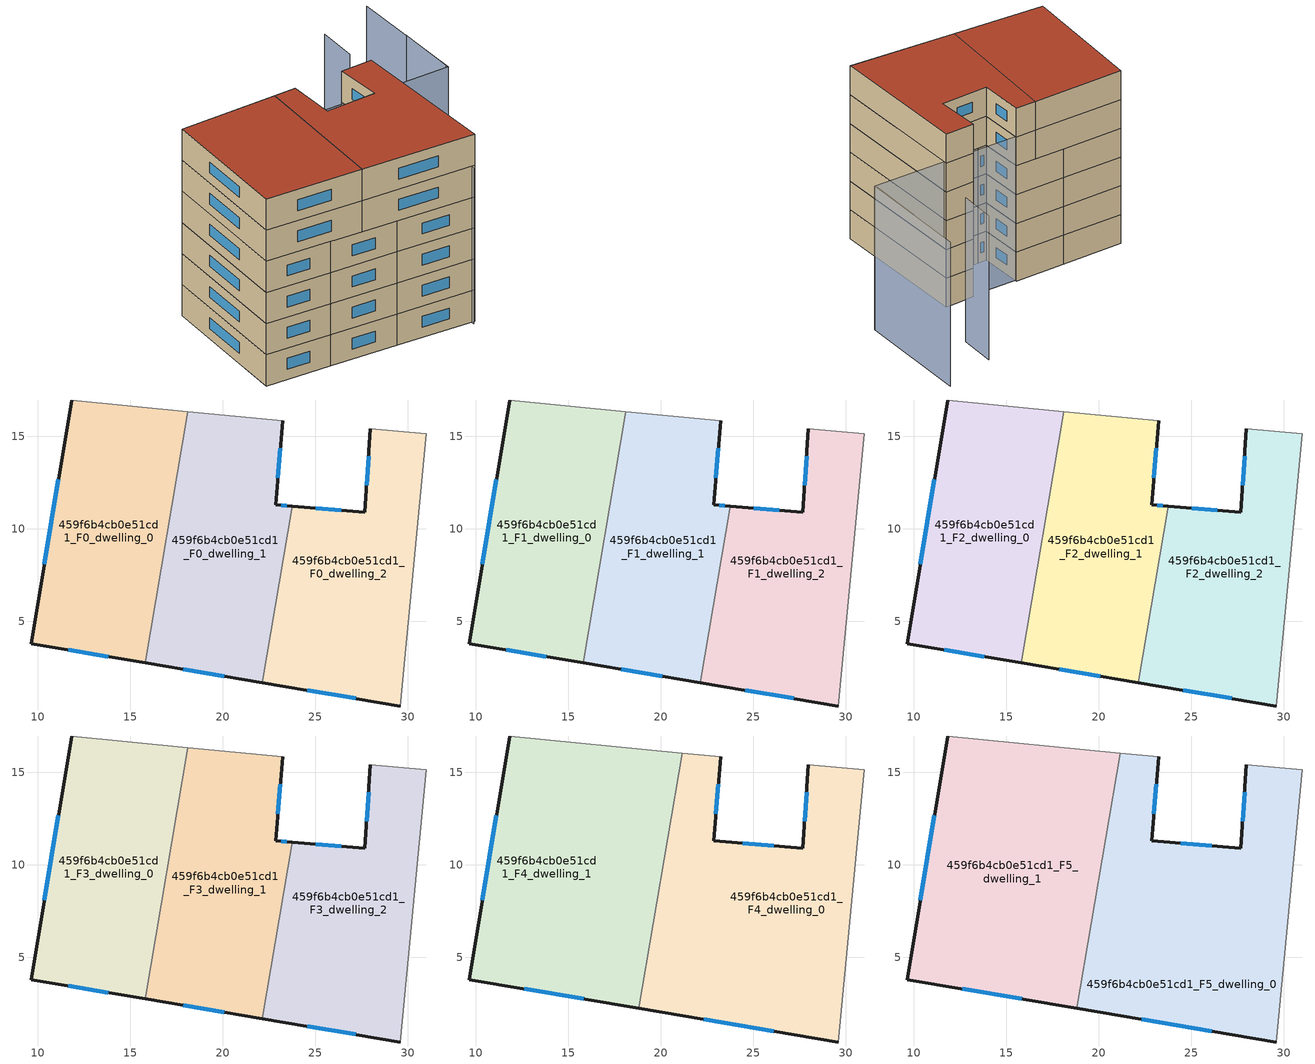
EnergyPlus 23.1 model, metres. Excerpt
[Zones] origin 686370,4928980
459f6b4cb0e51cd1_F0_dwelling_0
 floor ground (EU_floor_Construction): 18.1,16.33 15.8,2.75 9.65,3.79 11.83,16.95 z0
 wall outside (EU_wall_Construction): 11.83,16.95 9.65,3.79 15.8,2.75 z0:3
 wall adiabatic (EU_wall_Construction): 18.1,16.33 11.83,16.95 z0:3
 wall to 459f6b4cb0e51cd1_F0_dwelling_1 (EU_wall_Construction): 15.8,2.75 18.1,16.33 z0:3
 window (EU_Window_Construction): 11.65,3.45 13.8,3.09 / 11.12,12.67 10.36,8.07 z0.98:2.02
459f6b4cb0e51cd1_F0_dwelling_1
 floor ground (EU_floor_Construction): 23.23,15.82 22.85,11.28 23.75,11.21 22.14,1.68 15.8,2.75 18.1,16.33 z0
 wall outside (EU_wall_Construction): 23.75,11.21 22.85,11.28 23.23,15.82 / 15.8,2.75 22.14,1.68 z0:3
 wall adiabatic (EU_wall_Construction): 23.23,15.82 18.1,16.33 z0:3
 wall to 459f6b4cb0e51cd1_F0_dwelling_2 (EU_wall_Construction): 22.14,1.68 23.75,11.21 z0:3
 window (EU_Window_Construction): 22.97,12.76 23.1,14.34 / 23.46,11.23 23.14,11.26 / 17.86,2.4 20.08,2.03 z0.98:2.02
459f6b4cb0e51cd1_F0_dwelling_2
 floor ground (EU_floor_Construction): 30.99,15.14 29.59,0.42 22.14,1.68 23.75,11.21 27.68,10.88 27.97,15.39 z0
 wall outside (EU_wall_Construction): 22.14,1.68 29.59,0.42 / 27.97,15.39 27.68,10.88 23.75,11.21 z0:3
 wall adiabatic (EU_wall_Construction): 29.59,0.42 30.99,15.14 27.97,15.39 z0:3
 window (EU_Window_Construction): 24.56,1.27 27.17,0.83 / 26.4,10.99 25.03,11.1 / 27.87,13.92 27.77,12.35 z0.98:2.02
459f6b4cb0e51cd1_F1_dwelling_0
 floor to 459f6b4cb0e51cd1_F0_dwelling_0 (EU_floor_Construction): 18.1,16.33 15.8,2.75 9.65,3.79 11.83,16.95 z3
 wall outside (EU_wall_Construction): 11.83,16.95 9.65,3.79 15.8,2.75 z3:6
 wall adiabatic (EU_wall_Construction): 18.1,16.33 11.83,16.95 z3:6
 wall to 459f6b4cb0e51cd1_F1_dwelling_1 (EU_wall_Construction): 15.8,2.75 18.1,16.33 z3:6
 window (EU_Window_Construction): 11.65,3.45 13.8,3.09 / 11.12,12.67 10.36,8.07 z3.98:5.02
459f6b4cb0e51cd1_F1_dwelling_1
 floor to 459f6b4cb0e51cd1_F0_dwelling_1 (EU_floor_Construction): 23.23,15.82 22.85,11.28 23.75,11.21 22.14,1.68 15.8,2.75 18.1,16.33 z3
 wall outside (EU_wall_Construction): 23.75,11.21 22.85,11.28 23.23,15.82 / 15.8,2.75 22.14,1.68 z3:6
 wall adiabatic (EU_wall_Construction): 23.23,15.82 18.1,16.33 z3:6
 wall to 459f6b4cb0e51cd1_F1_dwelling_2 (EU_wall_Construction): 22.14,1.68 23.75,11.21 z3:6
 window (EU_Window_Construction): 22.97,12.76 23.1,14.34 / 23.46,11.23 23.14,11.26 / 17.86,2.4 20.08,2.03 z3.98:5.02
459f6b4cb0e51cd1_F1_dwelling_2
 floor to 459f6b4cb0e51cd1_F0_dwelling_2 (EU_floor_Construction): 30.99,15.14 29.59,0.42 22.14,1.68 23.75,11.21 27.68,10.88 27.97,15.39 z3
 wall outside (EU_wall_Construction): 22.14,1.68 29.59,0.42 / 27.97,15.39 27.68,10.88 23.75,11.21 z3:6
 wall adiabatic (EU_wall_Construction): 29.59,0.42 30.99,15.14 27.97,15.39 z3:6
 window (EU_Window_Construction): 24.56,1.27 27.17,0.83 / 26.4,10.99 25.03,11.1 / 27.87,13.92 27.77,12.35 z3.98:5.02
459f6b4cb0e51cd1_F2_dwelling_0
 floor to 459f6b4cb0e51cd1_F1_dwelling_0 (EU_floor_Construction): 18.1,16.33 15.8,2.75 9.65,3.79 11.83,16.95 z6
 wall outside (EU_wall_Construction): 11.83,16.95 9.65,3.79 15.8,2.75 z6:9
 wall adiabatic (EU_wall_Construction): 18.1,16.33 11.83,16.95 z6:9
 wall to 459f6b4cb0e51cd1_F2_dwelling_1 (EU_wall_Construction): 15.8,2.75 18.1,16.33 z6:9
 window (EU_Window_Construction): 11.65,3.45 13.8,3.09 / 11.12,12.67 10.36,8.07 z6.98:8.02
459f6b4cb0e51cd1_F2_dwelling_1
 floor to 459f6b4cb0e51cd1_F1_dwelling_1 (EU_floor_Construction): 23.23,15.82 22.85,11.28 23.75,11.21 22.14,1.68 15.8,2.75 18.1,16.33 z6
 wall outside (EU_wall_Construction): 23.75,11.21 22.85,11.28 23.23,15.82 / 15.8,2.75 22.14,1.68 z6:9
 wall adiabatic (EU_wall_Construction): 23.23,15.82 18.1,16.33 z6:9
 wall to 459f6b4cb0e51cd1_F2_dwelling_2 (EU_wall_Construction): 22.14,1.68 23.75,11.21 z6:9
 window (EU_Window_Construction): 22.97,12.76 23.1,14.34 / 23.46,11.23 23.14,11.26 / 17.86,2.4 20.08,2.03 z6.98:8.02
459f6b4cb0e51cd1_F2_dwelling_2
 floor to 459f6b4cb0e51cd1_F1_dwelling_2 (EU_floor_Construction): 30.99,15.14 29.59,0.42 22.14,1.68 23.75,11.21 27.68,10.88 27.97,15.39 z6
 wall outside (EU_wall_Construction): 22.14,1.68 29.59,0.42 / 27.97,15.39 27.68,10.88 23.75,11.21 z6:9
 wall adiabatic (EU_wall_Construction): 29.59,0.42 30.99,15.14 27.97,15.39 z6:9
 window (EU_Window_Construction): 24.56,1.27 27.17,0.83 / 26.4,10.99 25.03,11.1 / 27.87,13.92 27.77,12.35 z6.98:8.02
459f6b4cb0e51cd1_F3_dwelling_0
 floor to 459f6b4cb0e51cd1_F2_dwelling_0 (EU_floor_Construction): 18.1,16.33 15.8,2.75 9.65,3.79 11.83,16.95 z9
 wall outside (EU_wall_Construction): 11.83,16.95 9.65,3.79 15.8,2.75 z9:12
 wall adiabatic (EU_wall_Construction): 18.1,16.33 11.83,16.95 z9:12
 wall to 459f6b4cb0e51cd1_F3_dwelling_1 (EU_wall_Construction): 15.8,2.75 18.1,16.33 z9:12
 window (EU_Window_Construction): 11.65,3.45 13.8,3.09 / 11.12,12.67 10.36,8.07 z9.98:11.02
459f6b4cb0e51cd1_F3_dwelling_1
 floor to 459f6b4cb0e51cd1_F2_dwelling_1 (EU_floor_Construction): 23.23,15.82 22.85,11.28 23.75,11.21 22.14,1.68 15.8,2.75 18.1,16.33 z9
 wall outside (EU_wall_Construction): 23.75,11.21 22.85,11.28 23.23,15.82 / 15.8,2.75 22.14,1.68 z9:12
 wall adiabatic (EU_wall_Construction): 23.23,15.82 18.1,16.33 z9:12
 wall to 459f6b4cb0e51cd1_F3_dwelling_2 (EU_wall_Construction): 22.14,1.68 23.75,11.21 z9:12
 window (EU_Window_Construction): 22.97,12.76 23.1,14.34 / 23.46,11.23 23.14,11.26 / 17.86,2.4 20.08,2.03 z9.98:11.02
459f6b4cb0e51cd1_F3_dwelling_2
 floor to 459f6b4cb0e51cd1_F2_dwelling_2 (EU_floor_Construction): 30.99,15.14 29.59,0.42 22.14,1.68 23.75,11.21 27.68,10.88 27.97,15.39 z9
 wall outside (EU_wall_Construction): 22.14,1.68 29.59,0.42 / 27.97,15.39 27.68,10.88 23.75,11.21 z9:12
 wall adiabatic (EU_wall_Construction): 29.59,0.42 30.99,15.14 27.97,15.39 z9:12
 window (EU_Window_Construction): 24.56,1.27 27.17,0.83 / 26.4,10.99 25.03,11.1 / 27.87,13.92 27.77,12.35 z9.98:11.02
459f6b4cb0e51cd1_F4_dwelling_0
 floor to 459f6b4cb0e51cd1_F3_dwelling_1 (EU_floor_Construction): 23.23,15.82 22.85,11.28 23.75,11.21 22.14,1.68 18.82,2.24 21.16,16.03 z12
 floor to 459f6b4cb0e51cd1_F3_dwelling_2 (EU_floor_Construction): 30.99,15.14 29.59,0.42 22.14,1.68 23.75,11.21 27.68,10.88 27.97,15.39 z12
 wall outside (EU_wall_Construction): 18.82,2.24 29.59,0.42 / 27.97,15.39 27.68,10.88 22.85,11.28 23.23,15.82 z12:15
 wall adiabatic (EU_wall_Construction): 29.59,0.42 30.99,15.14 27.97,15.39 / 23.23,15.82 21.16,16.03 z12:15
 wall to 459f6b4cb0e51cd1_F4_dwelling_1 (EU_wall_Construction): 21.16,16.03 18.82,2.24 z12:15
 window (EU_Window_Construction): 22.32,1.65 26.09,1.01 / 22.97,12.76 23.1,14.34 / 26.11,11.01 24.42,11.15 / 27.87,13.92 27.77,12.35 z12.98:14.02
459f6b4cb0e51cd1_F4_dwelling_1
 floor to 459f6b4cb0e51cd1_F3_dwelling_0 (EU_floor_Construction): 18.1,16.33 15.8,2.75 9.65,3.79 11.83,16.95 z12
 floor to 459f6b4cb0e51cd1_F3_dwelling_1 (EU_floor_Construction): 21.16,16.03 18.82,2.24 15.8,2.75 18.1,16.33 z12
 wall outside (EU_wall_Construction): 11.83,16.95 9.65,3.79 18.82,2.24 z12:15
 wall adiabatic (EU_wall_Construction): 21.16,16.03 11.83,16.95 z12:15
 window (EU_Window_Construction): 12.63,3.29 15.84,2.75 / 11.12,12.67 10.36,8.07 z12.98:14.02
459f6b4cb0e51cd1_F5_dwelling_0
 floor to 459f6b4cb0e51cd1_F4_dwelling_0 (EU_floor_Construction): 30.99,15.14 29.59,0.42 18.82,2.24 21.16,16.03 23.23,15.82 22.85,11.28 27.68,10.88 27.97,15.39 z15
 wall outside (EU_wall_Construction): 18.82,2.24 29.59,0.42 / 27.97,15.39 27.68,10.88 22.85,11.28 23.23,15.82 z15:18
 wall adiabatic (EU_wall_Construction): 29.59,0.42 30.99,15.14 27.97,15.39 / 23.23,15.82 21.16,16.03 z15:18
 wall to 459f6b4cb0e51cd1_F5_dwelling_1 (EU_wall_Construction): 21.16,16.03 18.82,2.24 z15:18
 window (EU_Window_Construction): 22.32,1.65 26.09,1.01 / 22.97,12.76 23.1,14.34 / 26.11,11.01 24.42,11.15 / 27.87,13.92 27.77,12.35 z15.98:17.02
 roof outside (EU_roof_Construction): 29.59,0.42 30.99,15.14 27.97,15.39 27.68,10.88 22.85,11.28 23.23,15.82 21.16,16.03 18.82,2.24 z18
459f6b4cb0e51cd1_F5_dwelling_1
 floor to 459f6b4cb0e51cd1_F4_dwelling_1 (EU_floor_Construction): 21.16,16.03 18.82,2.24 9.65,3.79 11.83,16.95 z15
 wall outside (EU_wall_Construction): 11.83,16.95 9.65,3.79 18.82,2.24 z15:18
 wall adiabatic (EU_wall_Construction): 21.16,16.03 11.83,16.95 z15:18
 window (EU_Window_Construction): 12.63,3.29 15.84,2.75 / 11.12,12.67 10.36,8.07 z15.98:17.02
 roof outside (EU_roof_Construction): 18.82,2.24 21.16,16.03 11.83,16.95 9.65,3.79 z18
shading: 29.24,0.14 30.99,15.14 / 38.44,14.27 39.14,20.09 / 33.61,20.87 34.17,24.64 / 39.78,25.85 38.45,13.97 / 38.45,13.97 11.83,16.95 z0:15
[Building]
EU S2 Campaign: North Axis=0; Terrain=City; Solar Distribution=FullExterior
[Site:Location]
Bologna: Latitude=44.5; Longitude=11.25; Time Zone=1; Elevation=37
[SizingPeriod:WeatherFileDays]
AnnualSizingPeriod: Begin Month=1; Begin Day of Month=1; End Month=12; End Day of Month=31; Day of Week for Start Day=Monday; Use Weather File Daylight Saving Period=No; Use Weather File Rain and Snow Indicators=No
[MATERIAL]
EU_InternalMass_Material: Roughness=MediumRough; Thickness=0.1; Conductivity=1; Density=1800; Specific Heat=900; Thermal Absorptance=0.9; Solar Absorptance=0.7; Visible Absorptance=0.7
[MATERIAL:NOMASS] Roughness=MediumRough; Thermal Absorptance=0.9; Solar Absorptance=0.7; Visible Absorptance=0.7
Name | Thermal Resistance
EU_wall_NoMass | 0.905828
EU_roof_NoMass | 0.37593
EU_floor_NoMass | 0.67114
[WINDOWMATERIAL:SIMPLEGLAZINGSYSTEM]
EU_Window_SimpleGlazing: UFactor=4.52486; Solar Heat Gain Coefficient=0.85; Visible Transmittance=0.85
[CONSTRUCTION]
EU_wall_Construction: EU_wall_NoMass
EU_roof_Construction: EU_roof_NoMass
EU_floor_Construction: EU_floor_NoMass
EU_InternalMass_Construction: EU_InternalMass_Material
EU_Window_Construction: EU_Window_SimpleGlazing
[ZONE] Type=1; Multiplier=1; Ceiling Height=autocalculate; Floor Area=autocalculate; Part of Total Floor Area=Yes
Name | Volume
459f6b4cb0e51cd1_F0_dwelling_0 | 254.808
459f6b4cb0e51cd1_F1_dwelling_0; 459f6b4cb0e51cd1_F2_dwelling_0; 459f6b4cb0e51cd1_F3_dwelling_0 | 254.807
459f6b4cb0e51cd1_F4_dwelling_0 | 382.188
459f6b4cb0e51cd1_F5_dwelling_0 | 382.191
459f6b4cb0e51cd1_F0_dwelling_1 | 254.777
459f6b4cb0e51cd1_F1_dwelling_1; 459f6b4cb0e51cd1_F2_dwelling_1; 459f6b4cb0e51cd1_F3_dwelling_1 | 254.778
459f6b4cb0e51cd1_F4_dwelling_1 | 382.197
459f6b4cb0e51cd1_F5_dwelling_1 | 382.201
459f6b4cb0e51cd1_F0_dwelling_2; 459f6b4cb0e51cd1_F1_dwelling_2; 459f6b4cb0e51cd1_F2_dwelling_2; 459f6b4cb0e51cd1_F3_dwelling_2 | 254.806
[INTERNALMASS] Construction=EU_InternalMass_Construction
Name | Zone or ZoneList | Surface Area
459f6b4cb0e51cd1_F0_dwelling_0_EU_InternalMass | 459f6b4cb0e51cd1_F0_dwelling_0 | 84.9361
459f6b4cb0e51cd1_F0_dwelling_1_EU_InternalMass | 459f6b4cb0e51cd1_F0_dwelling_1 | 84.9259
459f6b4cb0e51cd1_F0_dwelling_2_EU_InternalMass | 459f6b4cb0e51cd1_F0_dwelling_2 | 84.9351
459f6b4cb0e51cd1_F1_dwelling_0_EU_InternalMass | 459f6b4cb0e51cd1_F1_dwelling_0 | 84.9361
459f6b4cb0e51cd1_F1_dwelling_1_EU_InternalMass | 459f6b4cb0e51cd1_F1_dwelling_1 | 84.9259
459f6b4cb0e51cd1_F1_dwelling_2_EU_InternalMass | 459f6b4cb0e51cd1_F1_dwelling_2 | 84.9351
459f6b4cb0e51cd1_F2_dwelling_0_EU_InternalMass | 459f6b4cb0e51cd1_F2_dwelling_0 | 84.9361
459f6b4cb0e51cd1_F2_dwelling_1_EU_InternalMass | 459f6b4cb0e51cd1_F2_dwelling_1 | 84.9259
459f6b4cb0e51cd1_F2_dwelling_2_EU_InternalMass | 459f6b4cb0e51cd1_F2_dwelling_2 | 84.9351
459f6b4cb0e51cd1_F3_dwelling_0_EU_InternalMass | 459f6b4cb0e51cd1_F3_dwelling_0 | 84.9361
459f6b4cb0e51cd1_F3_dwelling_1_EU_InternalMass | 459f6b4cb0e51cd1_F3_dwelling_1 | 84.9259
459f6b4cb0e51cd1_F3_dwelling_2_EU_InternalMass | 459f6b4cb0e51cd1_F3_dwelling_2 | 84.9351
459f6b4cb0e51cd1_F4_dwelling_0_EU_InternalMass | 459f6b4cb0e51cd1_F4_dwelling_0 | 127.397
459f6b4cb0e51cd1_F4_dwelling_1_EU_InternalMass | 459f6b4cb0e51cd1_F4_dwelling_1 | 127.4
459f6b4cb0e51cd1_F5_dwelling_0_EU_InternalMass | 459f6b4cb0e51cd1_F5_dwelling_0 | 127.397
459f6b4cb0e51cd1_F5_dwelling_1_EU_InternalMass | 459f6b4cb0e51cd1_F5_dwelling_1 | 127.4
[OTHEREQUIPMENT] Fuel Type=Electricity; Design Level Calculation Method=Watts/Area; Power per Zone Floor Area=1; Fraction Latent=0; Fraction Radiant=0; Fraction Lost=0; Carbon Dioxide Generation Rate=0; EndUse Subcategory=EU_Step8_InternalGains
Name | Zone or ZoneList or Space or SpaceList | Schedule
EU_Step8_InternalGain_459f6b4cb0e51cd1_F0_dwelling_0_f000 | 459f6b4cb0e51cd1_F0_dwelling_0 | EU_Step8_GainSchedule_459f6b4cb0e51cd1_F0_dwelling_0_f000
EU_Step8_InternalGain_459f6b4cb0e51cd1_F0_dwelling_1_f000 | 459f6b4cb0e51cd1_F0_dwelling_1 | EU_Step8_GainSchedule_459f6b4cb0e51cd1_F0_dwelling_1_f000
EU_Step8_InternalGain_459f6b4cb0e51cd1_F0_dwelling_2_f000 | 459f6b4cb0e51cd1_F0_dwelling_2 | EU_Step8_GainSchedule_459f6b4cb0e51cd1_F0_dwelling_2_f000
EU_Step8_InternalGain_459f6b4cb0e51cd1_F1_dwelling_0_f000 | 459f6b4cb0e51cd1_F1_dwelling_0 | EU_Step8_GainSchedule_459f6b4cb0e51cd1_F1_dwelling_0_f000
EU_Step8_InternalGain_459f6b4cb0e51cd1_F1_dwelling_1_f000 | 459f6b4cb0e51cd1_F1_dwelling_1 | EU_Step8_GainSchedule_459f6b4cb0e51cd1_F1_dwelling_1_f000
EU_Step8_InternalGain_459f6b4cb0e51cd1_F1_dwelling_2_f000 | 459f6b4cb0e51cd1_F1_dwelling_2 | EU_Step8_GainSchedule_459f6b4cb0e51cd1_F1_dwelling_2_f000
EU_Step8_InternalGain_459f6b4cb0e51cd1_F2_dwelling_0_f000 | 459f6b4cb0e51cd1_F2_dwelling_0 | EU_Step8_GainSchedule_459f6b4cb0e51cd1_F2_dwelling_0_f000
EU_Step8_InternalGain_459f6b4cb0e51cd1_F2_dwelling_1_f000 | 459f6b4cb0e51cd1_F2_dwelling_1 | EU_Step8_GainSchedule_459f6b4cb0e51cd1_F2_dwelling_1_f000
EU_Step8_InternalGain_459f6b4cb0e51cd1_F2_dwelling_2_f000 | 459f6b4cb0e51cd1_F2_dwelling_2 | EU_Step8_GainSchedule_459f6b4cb0e51cd1_F2_dwelling_2_f000
EU_Step8_InternalGain_459f6b4cb0e51cd1_F3_dwelling_0_f000 | 459f6b4cb0e51cd1_F3_dwelling_0 | EU_Step8_GainSchedule_459f6b4cb0e51cd1_F3_dwelling_0_f000
EU_Step8_InternalGain_459f6b4cb0e51cd1_F3_dwelling_1_f000 | 459f6b4cb0e51cd1_F3_dwelling_1 | EU_Step8_GainSchedule_459f6b4cb0e51cd1_F3_dwelling_1_f000
EU_Step8_InternalGain_459f6b4cb0e51cd1_F3_dwelling_2_f000 | 459f6b4cb0e51cd1_F3_dwelling_2 | EU_Step8_GainSchedule_459f6b4cb0e51cd1_F3_dwelling_2_f000
EU_Step8_InternalGain_459f6b4cb0e51cd1_F4_dwelling_0_f000 | 459f6b4cb0e51cd1_F4_dwelling_0 | EU_Step8_GainSchedule_459f6b4cb0e51cd1_F4_dwelling_0_f000
EU_Step8_InternalGain_459f6b4cb0e51cd1_F4_dwelling_1_f000 | 459f6b4cb0e51cd1_F4_dwelling_1 | EU_Step8_GainSchedule_459f6b4cb0e51cd1_F4_dwelling_1_f000
EU_Step8_InternalGain_459f6b4cb0e51cd1_F5_dwelling_0_f000 | 459f6b4cb0e51cd1_F5_dwelling_0 | EU_Step8_GainSchedule_459f6b4cb0e51cd1_F5_dwelling_0_f000
EU_Step8_InternalGain_459f6b4cb0e51cd1_F5_dwelling_1_f000 | 459f6b4cb0e51cd1_F5_dwelling_1 | EU_Step8_GainSchedule_459f6b4cb0e51cd1_F5_dwelling_1_f000
[ZONEVENTILATION:DESIGNFLOWRATE] Schedule=EU_AlwaysOn; Design Flow Rate Calculation Method=AirChanges/Hour; Air Changes per Hour=0.73129; Ventilation Type=Natural; Fan Pressure Rise=0; Fan Total Efficiency=1; Constant Term Coefficient=1; Temperature Term Coefficient=0; Velocity Term Coefficient=0; Velocity Squared Term Coefficient=0; Minimum Indoor Temperature=-100; Maximum Indoor Temperature=100; Delta Temperature=-100; Minimum Outdoor Temperature=-100; Maximum Outdoor Temperature=100; Maximum Wind Speed=40
Name | Zone or ZoneList or Space or SpaceList
EU_ConstantAir_459f6b4cb0e51cd1_F0_dwelling_0 | 459f6b4cb0e51cd1_F0_dwelling_0
EU_ConstantAir_459f6b4cb0e51cd1_F0_dwelling_1 | 459f6b4cb0e51cd1_F0_dwelling_1
EU_ConstantAir_459f6b4cb0e51cd1_F0_dwelling_2 | 459f6b4cb0e51cd1_F0_dwelling_2
EU_ConstantAir_459f6b4cb0e51cd1_F1_dwelling_0 | 459f6b4cb0e51cd1_F1_dwelling_0
EU_ConstantAir_459f6b4cb0e51cd1_F1_dwelling_1 | 459f6b4cb0e51cd1_F1_dwelling_1
EU_ConstantAir_459f6b4cb0e51cd1_F1_dwelling_2 | 459f6b4cb0e51cd1_F1_dwelling_2
EU_ConstantAir_459f6b4cb0e51cd1_F2_dwelling_0 | 459f6b4cb0e51cd1_F2_dwelling_0
EU_ConstantAir_459f6b4cb0e51cd1_F2_dwelling_1 | 459f6b4cb0e51cd1_F2_dwelling_1
EU_ConstantAir_459f6b4cb0e51cd1_F2_dwelling_2 | 459f6b4cb0e51cd1_F2_dwelling_2
EU_ConstantAir_459f6b4cb0e51cd1_F3_dwelling_0 | 459f6b4cb0e51cd1_F3_dwelling_0
EU_ConstantAir_459f6b4cb0e51cd1_F3_dwelling_1 | 459f6b4cb0e51cd1_F3_dwelling_1
EU_ConstantAir_459f6b4cb0e51cd1_F3_dwelling_2 | 459f6b4cb0e51cd1_F3_dwelling_2
EU_ConstantAir_459f6b4cb0e51cd1_F4_dwelling_0 | 459f6b4cb0e51cd1_F4_dwelling_0
EU_ConstantAir_459f6b4cb0e51cd1_F4_dwelling_1 | 459f6b4cb0e51cd1_F4_dwelling_1
EU_ConstantAir_459f6b4cb0e51cd1_F5_dwelling_0 | 459f6b4cb0e51cd1_F5_dwelling_0
EU_ConstantAir_459f6b4cb0e51cd1_F5_dwelling_1 | 459f6b4cb0e51cd1_F5_dwelling_1
[HVACTEMPLATE:THERMOSTAT] Constant Heating Setpoint=20; Constant Cooling Setpoint=50
EU_HeatOnly_459f6b4cb0e51cd1_F0_dwelling_0; EU_HeatOnly_459f6b4cb0e51cd1_F0_dwelling_1; EU_HeatOnly_459f6b4cb0e51cd1_F0_dwelling_2; EU_HeatOnly_459f6b4cb0e51cd1_F1_dwelling_0; EU_HeatOnly_459f6b4cb0e51cd1_F1_dwelling_1; EU_HeatOnly_459f6b4cb0e51cd1_F1_dwelling_2; EU_HeatOnly_459f6b4cb0e51cd1_F2_dwelling_0; EU_HeatOnly_459f6b4cb0e51cd1_F2_dwelling_1; EU_HeatOnly_459f6b4cb0e51cd1_F2_dwelling_2; EU_HeatOnly_459f6b4cb0e51cd1_F3_dwelling_0; EU_HeatOnly_459f6b4cb0e51cd1_F3_dwelling_1; EU_HeatOnly_459f6b4cb0e51cd1_F3_dwelling_2; EU_HeatOnly_459f6b4cb0e51cd1_F4_dwelling_0; EU_HeatOnly_459f6b4cb0e51cd1_F4_dwelling_1; EU_HeatOnly_459f6b4cb0e51cd1_F5_dwelling_0; EU_HeatOnly_459f6b4cb0e51cd1_F5_dwelling_1
[HVACTEMPLATE:ZONE:IDEALLOADSAIRSYSTEM] System Availability Schedule=EU_AlwaysOn; Maximum Heating Supply Air Temperature=50; Minimum Cooling Supply Air Temperature=13; Maximum Heating Supply Air Humidity Ratio=0.0156; Minimum Cooling Supply Air Humidity Ratio=0.0077; Heating Limit=NoLimit; Cooling Limit=NoLimit; Heating Availability Schedule=EU_AlwaysOn; Cooling Availability Schedule=EU_CoolingOff; Dehumidification Control Type=ConstantSensibleHeatRatio; Cooling Sensible Heat Ratio=0.7; Dehumidification Setpoint=60; Humidification Control Type=None; Humidification Setpoint=30; Outdoor Air Method=None; Outdoor Air Flow Rate per Person=0.00944; Outdoor Air Flow Rate per Zone Floor Area=0; Outdoor Air Flow Rate per Zone=0; Demand Controlled Ventilation Type=None; Outdoor Air Economizer Type=NoEconomizer; Heat Recovery Type=None; Sensible Heat Recovery Effectiveness=0.7; Latent Heat Recovery Effectiveness=0.65
Name | Template Thermostat
459f6b4cb0e51cd1_F0_dwelling_0 | EU_HeatOnly_459f6b4cb0e51cd1_F0_dwelling_0
459f6b4cb0e51cd1_F0_dwelling_1 | EU_HeatOnly_459f6b4cb0e51cd1_F0_dwelling_1
459f6b4cb0e51cd1_F0_dwelling_2 | EU_HeatOnly_459f6b4cb0e51cd1_F0_dwelling_2
459f6b4cb0e51cd1_F1_dwelling_0 | EU_HeatOnly_459f6b4cb0e51cd1_F1_dwelling_0
459f6b4cb0e51cd1_F1_dwelling_1 | EU_HeatOnly_459f6b4cb0e51cd1_F1_dwelling_1
459f6b4cb0e51cd1_F1_dwelling_2 | EU_HeatOnly_459f6b4cb0e51cd1_F1_dwelling_2
459f6b4cb0e51cd1_F2_dwelling_0 | EU_HeatOnly_459f6b4cb0e51cd1_F2_dwelling_0
459f6b4cb0e51cd1_F2_dwelling_1 | EU_HeatOnly_459f6b4cb0e51cd1_F2_dwelling_1
459f6b4cb0e51cd1_F2_dwelling_2 | EU_HeatOnly_459f6b4cb0e51cd1_F2_dwelling_2
459f6b4cb0e51cd1_F3_dwelling_0 | EU_HeatOnly_459f6b4cb0e51cd1_F3_dwelling_0
459f6b4cb0e51cd1_F3_dwelling_1 | EU_HeatOnly_459f6b4cb0e51cd1_F3_dwelling_1
459f6b4cb0e51cd1_F3_dwelling_2 | EU_HeatOnly_459f6b4cb0e51cd1_F3_dwelling_2
459f6b4cb0e51cd1_F4_dwelling_0 | EU_HeatOnly_459f6b4cb0e51cd1_F4_dwelling_0
459f6b4cb0e51cd1_F4_dwelling_1 | EU_HeatOnly_459f6b4cb0e51cd1_F4_dwelling_1
459f6b4cb0e51cd1_F5_dwelling_0 | EU_HeatOnly_459f6b4cb0e51cd1_F5_dwelling_0
459f6b4cb0e51cd1_F5_dwelling_1 | EU_HeatOnly_459f6b4cb0e51cd1_F5_dwelling_1
[SIZING:ZONE] Zone Cooling Design Supply Air Temperature Input Method=SupplyAirTemperature; Zone Cooling Design Supply Air Temperature=13; Zone Heating Design Supply Air Temperature Input Method=SupplyAirTemperature; Zone Heating Design Supply Air Temperature=50; Zone Cooling Design Supply Air Humidity Ratio=0.008; Zone Heating Design Supply Air Humidity Ratio=0.008; Cooling Design Air Flow Method=DesignDay; Cooling Design Air Flow Rate=0; Cooling Minimum Air Flow per Zone Floor Area=0.000762; Cooling Minimum Air Flow=0; Cooling Minimum Air Flow Fraction=0.2; Heating Design Air Flow Method=DesignDay; Heating Design Air Flow Rate=0; Heating Maximum Air Flow per Zone Floor Area=0.002032; Heating Maximum Air Flow=0.141576; Heating Maximum Air Flow Fraction=0.3; Account for Dedicated Outdoor Air System=No; Dedicated Outdoor Air System Control Strategy=NeutralSupplyAir; Dedicated Outdoor Air Low Setpoint Temperature for Design=autosize; Dedicated Outdoor Air High Setpoint Temperature for Design=autosize; Zone Load Sizing Method=Sensible Load Only No Latent Load; Zone Latent Cooling Design Supply Air Humidity Ratio Input Method=HumidityRatioDifference; Zone Cooling Design Supply Air Humidity Ratio Difference=0.005; Zone Latent Heating Design Supply Air Humidity Ratio Input Method=HumidityRatioDifference; Zone Humidification Design Supply Air Humidity Ratio Difference=0.005
459f6b4cb0e51cd1_F0_dwelling_0; 459f6b4cb0e51cd1_F0_dwelling_1; 459f6b4cb0e51cd1_F0_dwelling_2; 459f6b4cb0e51cd1_F1_dwelling_0; 459f6b4cb0e51cd1_F1_dwelling_1; 459f6b4cb0e51cd1_F1_dwelling_2; 459f6b4cb0e51cd1_F2_dwelling_0; 459f6b4cb0e51cd1_F2_dwelling_1; 459f6b4cb0e51cd1_F2_dwelling_2; 459f6b4cb0e51cd1_F3_dwelling_0; 459f6b4cb0e51cd1_F3_dwelling_1; 459f6b4cb0e51cd1_F3_dwelling_2; 459f6b4cb0e51cd1_F4_dwelling_0; 459f6b4cb0e51cd1_F4_dwelling_1; 459f6b4cb0e51cd1_F5_dwelling_0; 459f6b4cb0e51cd1_F5_dwelling_1
[SCHEDULE:CONSTANT]
Name | Hourly Value
EU_AlwaysOn | 1
EU_CoolingOff | 0
[SCHEDULE:FILE] Column Number=1; Rows to Skip at Top=0; Number of Hours of Data=8760; Column Separator=Comma; Interpolate to Timestep=No; Minutes per Item=60; Adjust Schedule for Daylight Savings=Yes
Name | File
EU_Step8_GainSchedule_459f6b4cb0e51cd1_F0_dwelling_0_f000 | ../../schedules/459f6b4cb0e51cd1/459f6b4cb0e51cd1_F0_dwelling_0_f000_gain.csv
EU_Step8_GainSchedule_459f6b4cb0e51cd1_F0_dwelling_1_f000 | ../../schedules/459f6b4cb0e51cd1/459f6b4cb0e51cd1_F0_dwelling_1_f000_gain.csv
EU_Step8_GainSchedule_459f6b4cb0e51cd1_F0_dwelling_2_f000 | ../../schedules/459f6b4cb0e51cd1/459f6b4cb0e51cd1_F0_dwelling_2_f000_gain.csv
EU_Step8_GainSchedule_459f6b4cb0e51cd1_F1_dwelling_0_f000 | ../../schedules/459f6b4cb0e51cd1/459f6b4cb0e51cd1_F1_dwelling_0_f000_gain.csv
EU_Step8_GainSchedule_459f6b4cb0e51cd1_F1_dwelling_1_f000 | ../../schedules/459f6b4cb0e51cd1/459f6b4cb0e51cd1_F1_dwelling_1_f000_gain.csv
EU_Step8_GainSchedule_459f6b4cb0e51cd1_F1_dwelling_2_f000 | ../../schedules/459f6b4cb0e51cd1/459f6b4cb0e51cd1_F1_dwelling_2_f000_gain.csv
EU_Step8_GainSchedule_459f6b4cb0e51cd1_F2_dwelling_0_f000 | ../../schedules/459f6b4cb0e51cd1/459f6b4cb0e51cd1_F2_dwelling_0_f000_gain.csv
EU_Step8_GainSchedule_459f6b4cb0e51cd1_F2_dwelling_1_f000 | ../../schedules/459f6b4cb0e51cd1/459f6b4cb0e51cd1_F2_dwelling_1_f000_gain.csv
EU_Step8_GainSchedule_459f6b4cb0e51cd1_F2_dwelling_2_f000 | ../../schedules/459f6b4cb0e51cd1/459f6b4cb0e51cd1_F2_dwelling_2_f000_gain.csv
EU_Step8_GainSchedule_459f6b4cb0e51cd1_F3_dwelling_0_f000 | ../../schedules/459f6b4cb0e51cd1/459f6b4cb0e51cd1_F3_dwelling_0_f000_gain.csv
EU_Step8_GainSchedule_459f6b4cb0e51cd1_F3_dwelling_1_f000 | ../../schedules/459f6b4cb0e51cd1/459f6b4cb0e51cd1_F3_dwelling_1_f000_gain.csv
EU_Step8_GainSchedule_459f6b4cb0e51cd1_F3_dwelling_2_f000 | ../../schedules/459f6b4cb0e51cd1/459f6b4cb0e51cd1_F3_dwelling_2_f000_gain.csv
EU_Step8_GainSchedule_459f6b4cb0e51cd1_F4_dwelling_0_f000 | ../../schedules/459f6b4cb0e51cd1/459f6b4cb0e51cd1_F4_dwelling_0_f000_gain.csv
EU_Step8_GainSchedule_459f6b4cb0e51cd1_F4_dwelling_1_f000 | ../../schedules/459f6b4cb0e51cd1/459f6b4cb0e51cd1_F4_dwelling_1_f000_gain.csv
EU_Step8_GainSchedule_459f6b4cb0e51cd1_F5_dwelling_0_f000 | ../../schedules/459f6b4cb0e51cd1/459f6b4cb0e51cd1_F5_dwelling_0_f000_gain.csv
EU_Step8_GainSchedule_459f6b4cb0e51cd1_F5_dwelling_1_f000 | ../../schedules/459f6b4cb0e51cd1/459f6b4cb0e51cd1_F5_dwelling_1_f000_gain.csv
